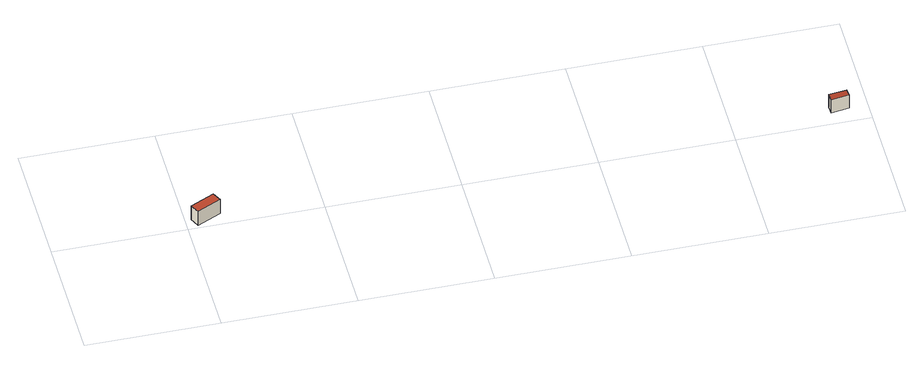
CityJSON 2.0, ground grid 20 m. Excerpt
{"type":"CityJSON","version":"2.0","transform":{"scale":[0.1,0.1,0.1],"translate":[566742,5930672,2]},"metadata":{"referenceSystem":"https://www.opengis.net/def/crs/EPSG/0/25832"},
"CityObjects":{
"building1":{"type":"Building","attributes":{"Grundfläche 2D":"6.301404","Grundhöhe NN":"2.686"},"geometry":[{"type":"Solid","lod":"3","boundaries":[[[[0,1,2,3]],[[4,5,3,2]],[[5,6,0,3]],[[6,7,1,0]],[[7,4,2,1]],[[7,6,5,4]]]],"semantics":{"surfaces":[{"type":"RoofSurface"},{"type":"WallSurface"},{"type":"GroundSurface"}],"values":[[0,1,1,1,1,2]]}}]},
"building2":{"type":"Building","attributes":{"Grundfläche 2D":"3.494929","Grundhöhe NN":"2.813"},"geometry":[{"type":"Solid","lod":"3","boundaries":[[[[8,9,10,11]],[[12,13,11,10]],[[13,14,8,11]],[[14,15,9,8]],[[15,12,10,9]],[[15,14,13,12]]]],"semantics":{"surfaces":[{"type":"RoofSurface"},{"type":"WallSurface"},{"type":"GroundSurface"}],"values":[[0,1,1,1,1,2]]}}]}
},
"vertices":[
[52,22,34],[45,36,34],[9,19,34],[16,5,34],[9,19,7],[16,5,7],[52,22,7],[45,36,7],
[971,38,32],[944,35,32],[945,22,33],[972,26,33],[945,22,8],[972,26,8],[971,38,8],[944,35,8]
]}
